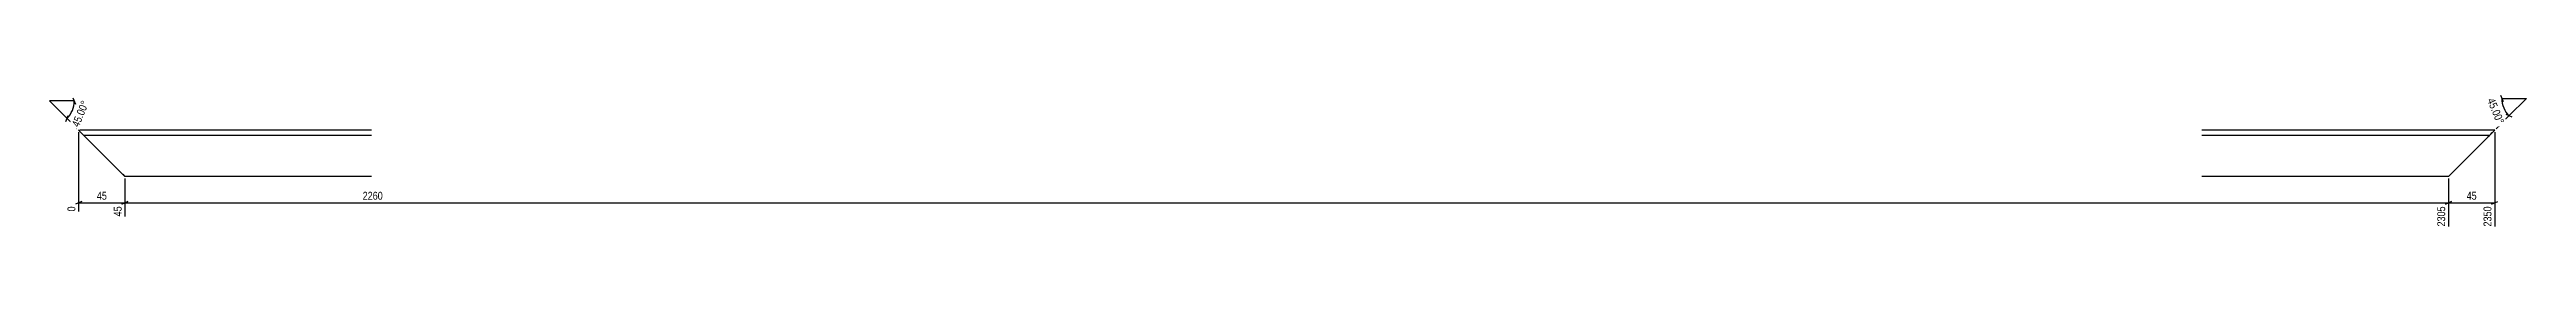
# Model space of a CAD drawing. Header units: millimetres. Extents: x -2 to 16128, y -2 to 157.
# Drawn here: x 5715 to 8124, y 4 to 134 of the extents above; entities that cross this region are included whole.
import ezdxf

# ---------------------------------------------------------------- set-up
doc = ezdxf.new("R2010")
doc.units = ezdxf.units.MM
doc.linetypes.add('DXK_LINE_DOT2', pattern=[3.9198, 1.9599, -1.9599])
doc.layers.add('MÅLSÆTNING', color=7, linetype='Continuous')
doc.layers.add('STÅL', color=7, linetype='Continuous')
doc.styles.add('Arial Narrow', font='ARIALN.TTF', dxfattribs={"height": 0.2})

msp = doc.modelspace()

# ---------------------------------------------------------------- linework, layer by layer
at = {"layer": 'MÅLSÆTNING', "color": 7, "linetype": 'Continuous'}
for p, q in [((5739.2, 127.7), (5715.2, 127.7)), ((5732.2, 110.8), (5715.2, 127.7)), ((5738, 130.7), (5740.4, 124.7)), ((8099.2, 133.2), (8101.6, 127.2)), ((8100.4, 130.2), (8124.4, 130.2)), ((8107.4, 113.3), (8124.4, 130.2)), ((5730.9, 107.8), (5733.4, 113.7)), ((5742.1, 100.8), (5732.2, 110.8)), ((8095, 100.8), (8107.4, 113.3)), ((8110.4, 112), (8104.5, 114.5)), ((5788.5, 52.4), (5788.5, 15.8)), ((5788.5, 52.4), (5788.5, 15.8)), ((8048.5, 52.4), (8048.5, 6)), ((5746.5, 30.1), (5740.5, 27.7)), ((5743.5, 28.9), (5788.5, 28.9)), ((5791.5, 30.1), (5785.5, 27.7)), ((5785.5, 27.7), (5791.5, 30.1)), ((5788.5, 28.9), (8048.5, 28.9)), ((8045.5, 27.7), (8051.5, 30.1)), ((8090.5, 27.7), (8096.5, 30.1))]:
    msp.add_line(p, q, dxfattribs=at)
for centre, start, end in [((5715.2, 127.7), 315, 0), ((8124.4, 130.2), 180, 225)]:
    msp.add_arc(centre, 24, start, end, dxfattribs=at)
at = {"layer": 'STÅL', "color": 2, "linetype": 'Continuous'}
for p, q in [((5788.5, 54.4), (5743.5, 99.4)), ((6028.5, 99.4), (5743.5, 99.4)), ((8093.5, 99.4), (7808.5, 99.4)), ((8093.5, 99.4), (8048.5, 54.4)), ((6028.5, 94.4), (5748.5, 94.4)), ((8088.5, 94.4), (7808.5, 94.4)), ((6028.5, 54.4), (5788.5, 54.4)), ((8048.5, 54.4), (7808.5, 54.4))]:
    msp.add_line(p, q, dxfattribs=at)
at = {"layer": 'STÅL', "color": 7, "linetype": 'DXK_LINE_DOT2'}
for p, q in [((8084.2, 90.1), (8093.5, 99.4)), ((5786.4, 56.6), (5788.5, 54.4))]:
    msp.add_line(p, q, dxfattribs=at)

# ---------------------------------------------------------------- next in the draw order: wipeouts: each hides what was drawn before it
at = {"color": 0}
for points in [[(5755.7, 126.9), (5745.4, 131.2), (5734.1, 104), (5744.4, 99.7)], [(8095.1, 102.2), (8105.5, 106.5), (8094.2, 133.7), (8083.9, 129.4)], [(5772.5, 30.4), (5772.5, 41.6), (5759.6, 41.6), (5759.6, 30.4)], [(7818.9, 30.4), (7818.9, 41.6), (6018.2, 41.6), (6018.2, 30.4)]]:
    msp.add_wipeout(points, dxfattribs=at).dxf.layer = 'MÅLSÆTNING'
at = {"color": 0, "linetype": 'Continuous'}
msp.add_wipeout([(8046.9, 27.1), (8035.7, 27.1), (8035.7, 4.4), (8046.9, 4.4)], dxfattribs=at).dxf.layer = 'MÅLSÆTNING'

# ---------------------------------------------------------------- next in the draw order: linework, layer by layer
at = {"layer": 'MÅLSÆTNING', "color": 7, "linetype": 'Continuous'}
for p, q in [((5743.5, 97.4), (5743.5, 20.6)), ((8093.5, 97.4), (8093.5, 6)), ((8048.5, 52.4), (8048.5, 6)), ((8051.5, 30.1), (8045.5, 27.7)), ((8048.5, 28.9), (8093.5, 28.9))]:
    msp.add_line(p, q, dxfattribs=at)

# ---------------------------------------------------------------- next in the draw order: texts
at = {"layer": 'MÅLSÆTNING', "color": 3, "style": 'Arial Narrow'}
for rotation, p in [(67.5002, (5743.6, 101.8)), (-67.5002, (8086, 128.5))]:
    msp.add_text('45.00°', height=7.64, rotation=rotation, dxfattribs=at).set_placement(p)
msp.add_text('2260', height=7.64, dxfattribs=at).set_placement((6019.8, 32))
at = {"layer": 'MÅLSÆTNING', "color": 3, "linetype": 'Continuous', "style": 'Arial Narrow'}
msp.add_text('2305', height=7.64, rotation=90.0002, dxfattribs=at).set_placement((8045.3, 6))

# ---------------------------------------------------------------- next in the draw order: wipeouts: each hides what was drawn before it
at = {"color": 0, "linetype": 'Continuous'}
msp.add_wipeout([(5786.9, 27.1), (5775.7, 27.1), (5775.7, 14.1), (5786.9, 14.1)], dxfattribs=at).dxf.layer = 'MÅLSÆTNING'

# ---------------------------------------------------------------- next in the draw order: texts
at = {"layer": 'MÅLSÆTNING', "color": 3, "style": 'Arial Narrow'}
msp.add_text('45', height=7.64, dxfattribs=at).set_placement((5761.2, 32))
at = {"layer": 'MÅLSÆTNING', "color": 3, "linetype": 'Continuous', "style": 'Arial Narrow'}
msp.add_text('45', height=7.64, rotation=90.0002, dxfattribs=at).set_placement((5785.3, 15.8))

# ---------------------------------------------------------------- next in the draw order: wipeouts: each hides what was drawn before it
at = {"color": 0, "linetype": 'Continuous'}
msp.add_wipeout([(5741.9, 27.1), (5730.7, 27.1), (5730.7, 19), (5741.9, 19)], dxfattribs=at).dxf.layer = 'MÅLSÆTNING'
at = {"color": 0}
msp.add_wipeout([(8077.5, 30.4), (8077.5, 41.6), (8064.6, 41.6), (8064.6, 30.4)], dxfattribs=at).dxf.layer = 'MÅLSÆTNING'

# ---------------------------------------------------------------- next in the draw order: texts
at = {"layer": 'MÅLSÆTNING', "color": 3, "linetype": 'Continuous', "style": 'Arial Narrow'}
msp.add_text('0', height=7.64, rotation=90.0002, dxfattribs=at).set_placement((5740.3, 20.6))

# ---------------------------------------------------------------- next in the draw order: wipeouts: each hides what was drawn before it
at = {"color": 0, "linetype": 'Continuous'}
msp.add_wipeout([(8091.9, 27.1), (8080.7, 27.1), (8080.7, 4.4), (8091.9, 4.4)], dxfattribs=at).dxf.layer = 'MÅLSÆTNING'

# ---------------------------------------------------------------- next in the draw order: texts
at = {"layer": 'MÅLSÆTNING', "color": 3, "style": 'Arial Narrow'}
msp.add_text('45', height=7.64, dxfattribs=at).set_placement((8066.2, 32))
at = {"layer": 'MÅLSÆTNING', "color": 3, "linetype": 'Continuous', "style": 'Arial Narrow'}
msp.add_text('2350', height=7.64, rotation=90.0002, dxfattribs=at).set_placement((8090.3, 6))

doc.saveas('drawing.dxf')
